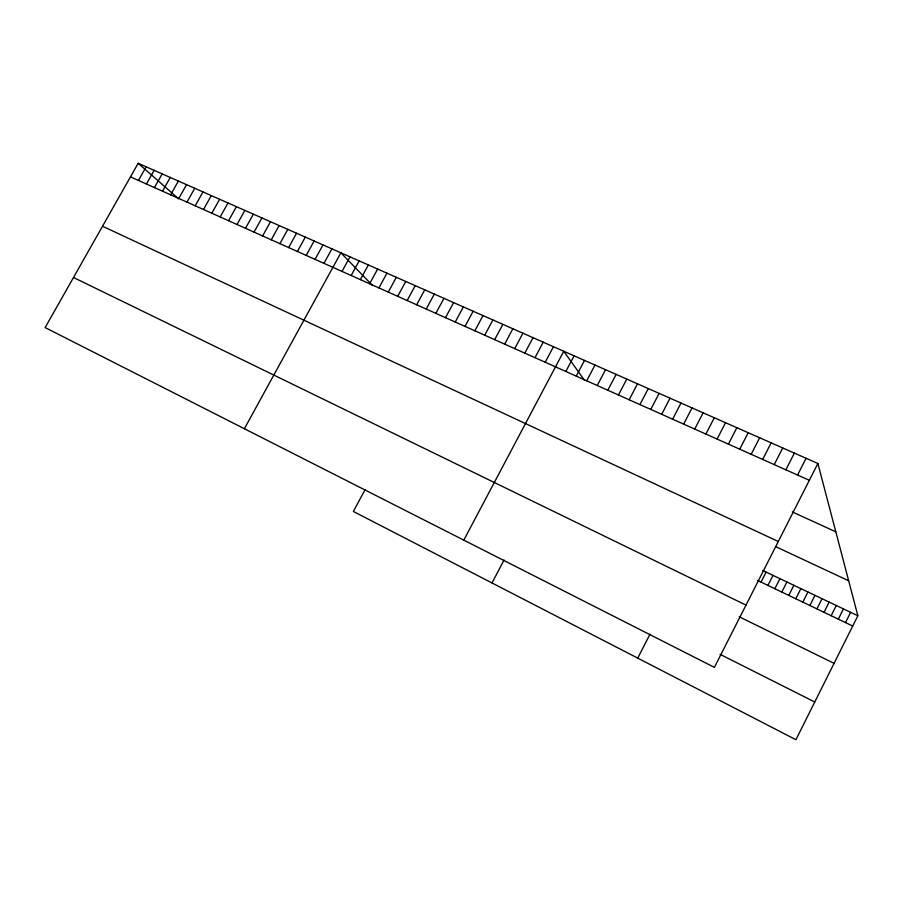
<?xml version="1.0" encoding="UTF-8"?>
<svg xmlns="http://www.w3.org/2000/svg" width="903" height="903" viewBox="0 0 903 903"><rect width="100%" height="100%" fill="white"/><g stroke="black" fill="none" stroke-linecap="round" stroke-linejoin="round"><path stroke-width="1.35" d="M831.166 615.711L836.291 605.495M838.323 619.142L843.447 608.904M845.513 622.585L850.637 612.324M817.881 463.487L714.397 667.373L45.15 327.575L138.17 163.285L817.881 463.487L857.85 615.756L795.927 739.715L353.366 511.459L365.162 489.528M809.856 605.495L814.969 595.348M816.933 608.893L822.046 598.723M824.044 612.29L829.157 602.098M788.782 595.393L793.872 585.302M795.78 598.745L800.882 588.643M802.812 602.12L807.914 591.984M761.026 582.096L766.105 572.084M767.934 585.404L773.013 575.38M774.853 588.722L779.944 578.676M781.806 592.052L786.897 581.983M785.858 469.808L794.38 453.114M797.563 475.046L806.097 458.284M762.674 459.446L771.151 442.854M774.232 464.616L782.732 447.967M739.749 449.197L748.215 432.718M637.732 658.118L650.036 634.12M751.172 454.311L759.649 437.774M717.106 439.084L725.549 422.706M728.394 444.129L736.848 427.695M694.734 429.083L703.144 412.818M705.886 434.061L714.307 417.75M661.662 414.296L670.037 398.189M672.622 419.195L681.009 403.043M683.639 424.128L692.037 407.908M639.934 404.589L648.286 388.583M650.758 409.431L659.122 393.369M618.453 394.983L626.784 379.091M629.165 399.769L637.507 383.82M586.713 380.795L594.998 365.049M491.988 582.954L504.043 560.018M597.233 385.502L605.529 369.699M607.809 390.231L616.128 374.384M565.842 371.472L574.105 355.827M576.249 376.122L584.523 360.421M545.22 362.25L553.46 346.707M463.803 540.129L563.754 351.256L584.489 380.287M514.71 348.614L522.916 333.218M524.824 353.141L533.041 337.688M534.994 357.678L543.222 342.181M494.663 339.652L502.847 324.346M504.664 344.122L512.848 328.771M465.011 326.401L473.149 311.23M474.843 330.791L482.992 315.587M484.719 335.205L492.891 319.955M445.506 317.687L453.622 302.618M455.225 322.032L463.363 306.907M416.655 304.785L424.737 289.852M426.227 309.063L434.32 294.085M435.833 313.364L443.949 298.34M388.279 292.098L396.327 277.311M397.692 296.308L405.752 281.465M407.151 300.541L415.222 285.653M369.62 283.756L377.646 269.049M378.921 287.922L386.958 273.169M342 271.419L349.992 256.836M351.154 275.505L359.157 260.888M360.365 279.625L368.368 264.963M315.057 259.375L323.003 244.916M323.951 263.349L331.909 248.856M244.386 428.733L340.871 252.806L372.646 285.574M288.633 247.569L296.545 233.234M297.392 251.474L305.316 237.117M306.196 255.414L314.131 241.011M262.626 235.943L270.505 221.732M271.25 239.792L279.14 225.547M279.919 243.663L287.82 229.385M245.514 228.29L253.371 214.169M254.048 232.105L261.915 217.939M220.174 216.957L227.996 202.961M228.583 220.716L236.405 206.674M237.026 224.497L244.871 210.41M195.217 205.805L202.994 191.921M203.491 209.507L211.291 195.579M211.81 213.221L219.621 199.258M170.633 194.822L178.388 181.052M178.783 198.468L186.549 184.652M186.977 202.125L194.755 188.275M138.43 180.419L146.128 166.807M146.421 183.998L154.131 170.34M154.447 187.587L162.179 173.895M162.529 191.199L170.261 177.462M130.483 176.875L809.348 480.306M792.337 511.945L835.817 531.822M102.524 226.247L778.284 541.507M775.463 546.529L848.673 580.798M762.663 570.448L857.85 615.756M757.594 580.448L852.714 626.039M73.504 277.492L746.002 605.112M739.162 616.749L834.079 663.355M720.086 654.336L814.766 702.003M138.17 163.285L178.659 198.841"/></g></svg>
